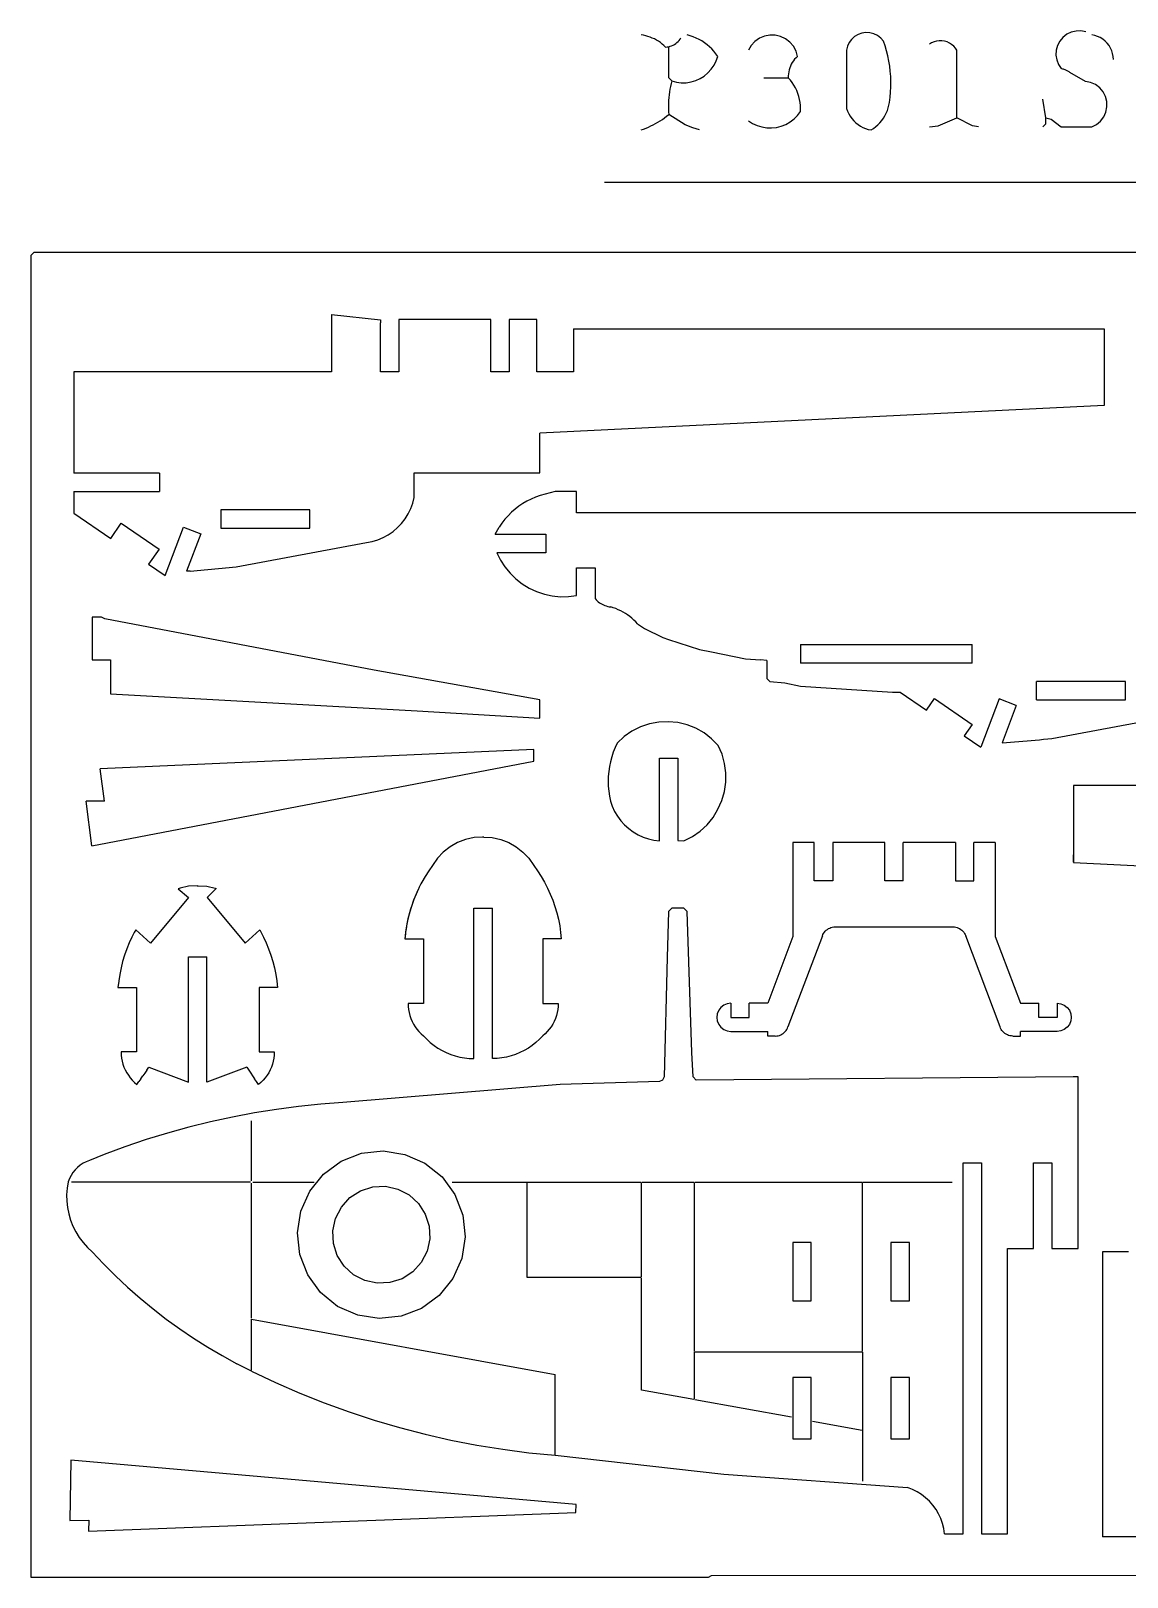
# Model space of a CAD drawing. Extents: x -4158 to 4158, y -5828 to 5828.
# Drawn here: x -4158 to 132, y -224 to 5828 of the extents above; entities that cross this region are included whole.
import ezdxf

# ---------------------------------------------------------------- set-up
doc = ezdxf.new("R2010")
doc.units = 0
doc.header["$MEASUREMENT"] = 0
doc.layers.get('0').update_dxf_attribs({"linetype": 'CONTINUOUS'})

msp = doc.modelspace()

# ---------------------------------------------------------------- linework, layer by layer
for p, q in [((-1761, 5810.7), (-1770, 5812.2)), ((-1752.1, 5808.8), (-1761, 5810.7)), ((-1578, 5808.9), (-1590, 5812.2)), ((-1266.6, 5811.7), (-1287.6, 5807.6)), ((-1245.1, 5811.3), (-1266.6, 5811.7)), ((-1224.2, 5806.4), (-1245.1, 5811.3)), ((-921.1, 5813.5), (-934.6, 5805.4)), ((-906.2, 5818.9), (-921.1, 5813.5)), ((-890.5, 5821.2), (-906.2, 5818.9)), ((-874.7, 5820.4), (-890.5, 5821.2)), ((-859.4, 5816.4), (-874.7, 5820.4)), ((-845.1, 5809.6), (-859.4, 5816.4)), ((-832.5, 5800), (-845.1, 5809.6)), ((-104.1, 5814.5), (-119.2, 5802.6)), ((-86.8, 5822.8), (-104.1, 5814.5)), ((-68.1, 5827.3), (-86.8, 5822.8)), ((-48.9, 5827.8), (-68.1, 5827.3)), ((-30, 5824.2), (-48.9, 5827.8)), ((5.4, 5810), (-6, 5812.2)), ((16.4, 5806.4), (5.4, 5810)), ((-1743.3, 5806.3), (-1752.1, 5808.8)), ((-1734.7, 5803.4), (-1743.3, 5806.3)), ((-1726.3, 5800), (-1734.7, 5803.4)), ((-1718, 5796.2), (-1726.3, 5800)), ((-1710, 5791.9), (-1718, 5796.2)), ((-1702.2, 5787.1), (-1710, 5791.9)), ((-1694.7, 5782), (-1702.2, 5787.1)), ((-1687.5, 5776.4), (-1694.7, 5782)), ((-1680.6, 5770.5), (-1687.5, 5776.4)), ((-1674, 5764.2), (-1680.6, 5770.5)), ((-1674, 5764.2), (-1668, 5764.9)), ((-1668, 5764.9), (-1662.1, 5766)), ((-1662.1, 5766), (-1656.2, 5767.7)), ((-1662, 5644.2), (-1662, 5764.2)), ((-1656.2, 5767.7), (-1650.6, 5769.7)), ((-1650.6, 5769.7), (-1645, 5772.2)), ((-1645, 5772.2), (-1639.8, 5775.1)), ((-1639.8, 5775.1), (-1634.7, 5778.4)), ((-1634.7, 5778.4), (-1629.9, 5782.1)), ((-1629.9, 5782.1), (-1625.4, 5786.2)), ((-1625.4, 5786.2), (-1621.3, 5790.5)), ((-1621.3, 5790.5), (-1617.4, 5795.2)), ((-1617.4, 5795.2), (-1614, 5800.2)), ((-1566.1, 5804.8), (-1578, 5808.9)), ((-1554.6, 5800), (-1566.1, 5804.8)), ((-1543.4, 5794.5), (-1554.6, 5800)), ((-1532.5, 5788.4), (-1543.4, 5794.5)), ((-1522.1, 5781.5), (-1532.5, 5788.4)), ((-1512.1, 5774), (-1522.1, 5781.5)), ((-1502.6, 5765.9), (-1512.1, 5774)), ((-1493.5, 5757.3), (-1502.6, 5765.9)), ((-1485.1, 5748.1), (-1493.5, 5757.3)), ((-1339.2, 5770.7), (-1350, 5752.2)), ((-1324.8, 5786.6), (-1339.2, 5770.7)), ((-1307.3, 5799.1), (-1324.8, 5786.6)), ((-1287.6, 5807.6), (-1307.3, 5799.1)), ((-1204.8, 5797.2), (-1224.2, 5806.4)), ((-1187.8, 5784.1), (-1204.8, 5797.2)), ((-1174, 5767.8), (-1187.8, 5784.1)), ((-1163.9, 5748.8), (-1174, 5767.8)), ((-962.3, 5767.6), (-966, 5752.2)), ((-966, 5752.2), (-966, 5524.2)), ((-955.6, 5781.9), (-962.3, 5767.6)), ((-946.3, 5794.7), (-955.6, 5781.9)), ((-934.6, 5805.4), (-946.3, 5794.7)), ((-822, 5788.2), (-832.5, 5800)), ((-815.4, 5769), (-822, 5788.2)), ((-809.7, 5749.5), (-815.4, 5769)), ((-804.7, 5729.8), (-809.7, 5749.5)), ((-633.1, 5781.4), (-642, 5776.2)), ((-623.5, 5785.3), (-633.1, 5781.4)), ((-613.6, 5787.9), (-623.5, 5785.3)), ((-603.3, 5789.1), (-613.6, 5787.9)), ((-593, 5789), (-603.3, 5789.1)), ((-582.8, 5787.4), (-593, 5789)), ((-573, 5784.5), (-582.8, 5787.4)), ((-563.6, 5780.3), (-573, 5784.5)), ((-554.8, 5774.8), (-563.6, 5780.3)), ((-546.9, 5768.2), (-554.8, 5774.8)), ((-539.9, 5760.7), (-546.9, 5768.2)), ((-534, 5752.2), (-539.9, 5760.7)), ((-534, 5488.2), (-534, 5752.2)), ((-145.5, 5752.3), (-146.6, 5733.1)), ((-140.4, 5770.8), (-145.5, 5752.3)), ((-131.5, 5787.9), (-140.4, 5770.8)), ((-119.2, 5802.6), (-131.5, 5787.9)), ((27, 5801.6), (16.4, 5806.4)), ((36.8, 5795.5), (27, 5801.6)), ((45.9, 5788.3), (36.8, 5795.5)), ((54.1, 5780), (45.9, 5788.3)), ((61.2, 5770.8), (54.1, 5780)), ((67.1, 5760.9), (61.2, 5770.8)), ((71.8, 5750.3), (67.1, 5760.9)), ((75.3, 5739.2), (71.8, 5750.3)), ((-1495.5, 5677.5), (-1484.7, 5693.2)), ((-1477.2, 5738.4), (-1485.1, 5748.1)), ((-1484.7, 5693.2), (-1476.2, 5710.2)), ((-1470, 5728.2), (-1477.2, 5738.4)), ((-1476.2, 5710.2), (-1470, 5728.2)), ((-1185.8, 5690.4), (-1188.7, 5683)), ((-1182.4, 5697.5), (-1185.8, 5690.4)), ((-1178.5, 5704.4), (-1182.4, 5697.5)), ((-1174.1, 5710.9), (-1178.5, 5704.4)), ((-1169.2, 5717.1), (-1174.1, 5710.9)), ((-1163.8, 5722.8), (-1169.2, 5717.1)), ((-1158, 5728.2), (-1163.9, 5748.8)), ((-1158, 5728.2), (-1163.8, 5722.8)), ((-800.6, 5709.9), (-804.7, 5729.8)), ((-797.3, 5689.9), (-800.6, 5709.9)), ((-794.9, 5669.7), (-797.3, 5689.9)), ((-146.6, 5733.1), (-143.5, 5714.1)), ((-143.5, 5714.1), (-136.6, 5696.2)), ((-136.6, 5696.2), (-126, 5680.2)), ((77.3, 5727.8), (75.3, 5739.2)), ((78, 5716.2), (77.3, 5727.8)), ((-1650, 5632.2), (-1662, 5644.2)), ((-1650, 5632.2), (-1652.8, 5621.5)), ((-1650, 5632.2), (-1631.6, 5627.3)), ((-1574.8, 5628), (-1556.5, 5633.3)), ((-1556.5, 5633.3), (-1539.2, 5641.1)), ((-1539.2, 5641.1), (-1523, 5651.2)), ((-1523, 5651.2), (-1508.4, 5663.4)), ((-1508.4, 5663.4), (-1495.5, 5677.5)), ((-1290, 5644.2), (-1194, 5644.2)), ((-1193.7, 5660), (-1194.1, 5652.1)), ((-1194.1, 5652.1), (-1194, 5644.2)), ((-1186.1, 5635.1), (-1194, 5644.2)), ((-1192.6, 5667.8), (-1193.7, 5660)), ((-1190.9, 5675.5), (-1192.6, 5667.8)), ((-1188.7, 5683), (-1190.9, 5675.5)), ((-1178.9, 5625.5), (-1186.1, 5635.1)), ((-793.3, 5649.5), (-794.9, 5669.7)), ((-792.5, 5629.2), (-793.3, 5649.5)), ((-792.6, 5608.9), (-792.5, 5629.2)), ((-123, 5679.5), (-126, 5680.2)), ((-120, 5678.6), (-123, 5679.5)), ((-117, 5677.7), (-120, 5678.6)), ((-114, 5676.7), (-117, 5677.7)), ((-111.1, 5675.6), (-114, 5676.7)), ((-108.2, 5674.4), (-111.1, 5675.6)), ((-105.4, 5673.1), (-108.2, 5674.4)), ((-102.6, 5671.7), (-105.4, 5673.1)), ((-99.8, 5670.3), (-102.6, 5671.7)), ((-97.1, 5668.8), (-99.8, 5670.3)), ((-94.5, 5667.1), (-97.1, 5668.8)), ((-91.8, 5665.4), (-94.5, 5667.1)), ((-31.2, 5629.8), (-91.8, 5665.4)), ((-10.9, 5625.9), (-31.2, 5629.8)), ((-1660.9, 5577.8), (-1662, 5566.7)), ((-1659.4, 5588.8), (-1660.9, 5577.8)), ((-1657.5, 5599.7), (-1659.4, 5588.8)), ((-1655.3, 5610.6), (-1657.5, 5599.7)), ((-1652.8, 5621.5), (-1655.3, 5610.6)), ((-1631.6, 5627.3), (-1612.7, 5624.9)), ((-1612.7, 5624.9), (-1593.7, 5625.2)), ((-1593.7, 5625.2), (-1574.8, 5628)), ((-1172.2, 5615.5), (-1178.9, 5625.5)), ((-1166.3, 5605), (-1172.2, 5615.5)), ((-1161.1, 5594.2), (-1166.3, 5605)), ((-1156.6, 5583.1), (-1161.1, 5594.2)), ((-1152.9, 5571.6), (-1156.6, 5583.1)), ((-1149.9, 5560), (-1152.9, 5571.6)), ((-798, 5548.2), (-795.4, 5568.3)), ((-795.4, 5568.3), (-793.6, 5588.6)), ((-793.6, 5588.6), (-792.6, 5608.9)), ((7.9, 5617.5), (-10.9, 5625.9)), ((24.5, 5605.1), (7.9, 5617.5)), ((37.8, 5589.4), (24.5, 5605.1)), ((47.3, 5571.1), (37.8, 5589.4)), ((52.5, 5551.1), (47.3, 5571.1)), ((-1663.4, 5544.6), (-1663.5, 5533.5)), ((-1663.5, 5533.5), (-1663.4, 5522.4)), ((-1662.9, 5555.7), (-1663.4, 5544.6)), ((-1663.4, 5522.4), (-1662.8, 5511.3)), ((-1662, 5566.7), (-1662.9, 5555.7)), ((-1662.8, 5511.3), (-1662, 5500.2)), ((-1157.7, 5496.8), (-1146, 5512.2)), ((-1147.8, 5548.2), (-1149.9, 5560)), ((-1146.4, 5536.2), (-1147.8, 5548.2)), ((-1145.8, 5524.2), (-1146.4, 5536.2)), ((-1146, 5512.2), (-1145.8, 5524.2)), ((-966, 5524.2), (-962.3, 5513.6)), ((-962.3, 5513.6), (-957.6, 5503.5)), ((-810.9, 5505.6), (-806.5, 5515.9)), ((-806.5, 5515.9), (-802.9, 5526.4)), ((-802.9, 5526.4), (-800.1, 5537.2)), ((-800.1, 5537.2), (-798, 5548.2)), ((-186, 5488.2), (-198, 5560.2)), ((40.6, 5491.4), (49.1, 5510.2)), ((49.1, 5510.2), (53.1, 5530.5)), ((53.1, 5530.5), (52.5, 5551.1)), ((-1760.2, 5443.6), (-1750.6, 5447.3)), ((-1750.6, 5447.3), (-1741, 5451.4)), ((-1741, 5451.4), (-1731.6, 5455.7)), ((-1731.6, 5455.7), (-1722.3, 5460.3)), ((-1722.3, 5460.3), (-1713.2, 5465.2)), ((-1713.2, 5465.2), (-1704.2, 5470.3)), ((-1704.2, 5470.3), (-1695.4, 5475.8)), ((-1695.4, 5475.8), (-1686.8, 5481.5)), ((-1686.8, 5481.5), (-1678.3, 5487.5)), ((-1678.3, 5487.5), (-1670.1, 5493.7)), ((-1670.1, 5493.7), (-1662, 5500.2)), ((-1597.6, 5460), (-1662, 5500.2)), ((-1567.1, 5448), (-1597.6, 5460)), ((-1542, 5440.2), (-1567.1, 5448)), ((-1350, 5476.2), (-1333.8, 5465.7)), ((-1333.8, 5465.7), (-1316.3, 5457.5)), ((-1316.3, 5457.5), (-1297.8, 5451.8)), ((-1297.8, 5451.8), (-1278.7, 5448.6)), ((-1278.7, 5448.6), (-1259.4, 5448)), ((-1259.4, 5448), (-1240.2, 5450.1)), ((-1240.2, 5450.1), (-1221.4, 5454.7)), ((-1221.4, 5454.7), (-1203.5, 5461.8)), ((-1203.5, 5461.8), (-1186.7, 5471.4)), ((-1186.7, 5471.4), (-1171.3, 5483.1)), ((-1171.3, 5483.1), (-1157.7, 5496.8)), ((-957.6, 5503.5), (-951.9, 5493.8)), ((-951.9, 5493.8), (-945.4, 5484.7)), ((-945.4, 5484.7), (-938.1, 5476.2)), ((-938.1, 5476.2), (-930, 5468.4)), ((-930, 5468.4), (-921.3, 5461.5)), ((-921.3, 5461.5), (-911.9, 5455.3)), ((-911.9, 5455.3), (-902, 5450.1)), ((-902, 5450.1), (-891.7, 5445.8)), ((-860.7, 5446.3), (-851.8, 5453.1)), ((-851.8, 5453.1), (-843.4, 5460.5)), ((-843.4, 5460.5), (-835.6, 5468.5)), ((-835.6, 5468.5), (-828.5, 5477.1)), ((-828.5, 5477.1), (-821.9, 5486.1)), ((-821.9, 5486.1), (-816.1, 5495.7)), ((-816.1, 5495.7), (-810.9, 5505.6)), ((-642, 5452.2), (-607.1, 5456.4)), ((-607.1, 5456.4), (-534, 5488.2)), ((-472.8, 5455.8), (-534, 5488.2)), ((-450, 5452.2), (-472.8, 5455.8)), ((-198, 5452.2), (-186, 5464.2)), ((-186, 5464.2), (-186, 5488.2)), ((-186, 5488.2), (-165.2, 5482.9)), ((-165.2, 5482.9), (-126, 5452.2)), ((-126, 5452.2), (-6, 5452.2)), ((-6, 5452.2), (12.4, 5461.6)), ((12.4, 5461.6), (28.2, 5474.9)), ((28.2, 5474.9), (40.6, 5491.4)), ((-1770, 5440.2), (-1760.2, 5443.6)), ((-891.7, 5445.8), (-881, 5442.5)), ((-881, 5442.5), (-870, 5440.2)), ((-870, 5440.2), (-860.7, 5446.3)), ((-1914, 5236.2), (2070, 5236.2)), ((-4146, 4960.2), (-4158, 4948.2)), ((-4158, 4948.2), (-4158, -223.8)), ((4134, 4960.2), (-4146, 4960.2)), ((-2982.3, 4717.5), (-2790.4, 4697.3)), ((-2982.3, 4717.5), (-2982.3, 4493.9)), ((-2790.4, 4697.3), (-2790.3, 4685.7)), ((-2790.3, 4493.7), (-2790.3, 4685.7)), ((-2358.3, 4697.7), (-2718.3, 4697.7)), ((-2718.3, 4697.7), (-2718.3, 4493.7)), ((-2358.3, 4493.7), (-2358.3, 4697.7)), ((-2178.3, 4697.7), (-2286.3, 4697.7)), ((-2286.3, 4697.7), (-2286.3, 4493.7)), ((-2178.3, 4493.7), (-2178.3, 4697.7)), ((-2034.3, 4661.7), (41.8, 4662.2)), ((-2034.3, 4661.7), (-2034.3, 4493.7)), ((41.8, 4662.2), (41.7, 4361.1)), ((-2982.3, 4493.9), (-3990.3, 4493.7)), ((-3990.3, 4493.7), (-3990.3, 4097.4)), ((-2718.3, 4493.7), (-2790.3, 4493.7)), ((-2286.3, 4493.7), (-2358.3, 4493.7)), ((-2034.3, 4493.7), (-2178.3, 4493.7)), ((41.7, 4361.1), (-2166.3, 4253.7)), ((-2166.3, 4097.7), (-2166.3, 4253.7)), ((-3654.2, 4097.4), (-3990.3, 4097.4)), ((-3654.2, 4097.4), (-3654.2, 4025.6)), ((-2658.3, 4002.1), (-2658.3, 4097.7)), ((-2658.3, 4097.7), (-2166.3, 4097.7)), ((-3990.3, 4025.6), (-3654.2, 4025.6)), ((-3990.3, 4025.6), (-3990.3, 3940.5)), ((-2663.8, 3979.9), (-2658.3, 4002.1)), ((-2200.3, 3995.7), (-2217.1, 3987.4)), ((-2183.1, 4002.9), (-2200.3, 3995.7)), ((-2165.4, 4009.1), (-2183.1, 4002.9)), ((-2106.3, 4025.7), (-2165.4, 4009.1)), ((-2022.3, 4025.7), (-2106.3, 4025.7)), ((-2022.3, 3941.7), (-2022.3, 4025.7)), ((-3990.3, 3940.5), (-3844.9, 3841.2)), ((-3414.3, 3953.7), (-3414.3, 3881.7)), ((-3066.3, 3953.7), (-3414.3, 3953.7)), ((-3066.3, 3881.7), (-3066.3, 3953.7)), ((-2693.6, 3918.4), (-2681.6, 3937.9)), ((-2681.6, 3937.9), (-2671.6, 3958.4)), ((-2671.6, 3958.4), (-2663.8, 3979.9)), ((-2277.7, 3943.7), (-2290.9, 3930.4)), ((-2263.6, 3956), (-2277.7, 3943.7)), ((-2248.8, 3967.5), (-2263.6, 3956)), ((-2233.3, 3977.9), (-2248.8, 3967.5)), ((-2217.1, 3987.4), (-2233.3, 3977.9)), ((1157.7, 3941.7), (-2022.3, 3941.7)), ((-3844.9, 3841.2), (-3804.3, 3900.6)), ((-3804.3, 3900.6), (-3656.7, 3799.8)), ((-3632.6, 3696.2), (-3561.1, 3885.4)), ((-3561.1, 3885.4), (-3493.7, 3860)), ((-3414.3, 3881.7), (-3066.3, 3881.7)), ((-2740.7, 3869), (-2723.3, 3883.8)), ((-2723.3, 3883.8), (-2707.5, 3900.4)), ((-2707.5, 3900.4), (-2693.6, 3918.4)), ((-2341.2, 3857.7), (-2325, 3885.9)), ((-2314.6, 3901.5), (-2325, 3885.9)), ((-2303.2, 3916.3), (-2314.6, 3901.5)), ((-2290.9, 3930.4), (-2303.2, 3916.3)), ((-3493.7, 3860), (-3549, 3713.7)), ((-3354.9, 3730.9), (-2844.9, 3825.3)), ((-2844.9, 3825.3), (-2822.5, 3829.6)), ((-2822.5, 3829.6), (-2800.6, 3836.2)), ((-2800.6, 3836.2), (-2779.5, 3845)), ((-2779.5, 3845), (-2759.5, 3856)), ((-2759.5, 3856), (-2740.7, 3869)), ((-2341.2, 3857.7), (-2142.3, 3857.7)), ((-2142.3, 3857.7), (-2142.3, 3785.7)), ((-3656.7, 3799.8), (-3697.3, 3740.4)), ((-2334.3, 3785.7), (-2320.3, 3757)), ((-2142.3, 3785.7), (-2334.3, 3785.7)), ((-2320.3, 3757), (-2303.1, 3730.1)), ((-3697.3, 3740.4), (-3632.6, 3696.2)), ((-3534.3, 3713.7), (-3549, 3713.7)), ((-3534.3, 3713.7), (-3354.9, 3730.9)), ((-2303.1, 3730.1), (-2283, 3705.4)), ((-2283, 3705.4), (-2260.2, 3683)), ((-2022.3, 3617.7), (-2022.3, 3725.7)), ((-2022.3, 3725.7), (-1950.3, 3725.7)), ((-1950.3, 3725.7), (-1950.3, 3605.7)), ((-2260.2, 3683), (-2235.1, 3663.4)), ((-2235.1, 3663.4), (-2207.9, 3646.7)), ((-2207.9, 3646.7), (-2179, 3633.2)), ((-2179, 3633.2), (-2148.8, 3623)), ((-2148.8, 3623), (-2117.6, 3616.3)), ((-2117.6, 3616.3), (-2085.8, 3613.2)), ((-2085.8, 3613.2), (-2053.9, 3613.6)), ((-2053.9, 3613.6), (-2022.3, 3617.7)), ((-1950.3, 3605.7), (-1946.3, 3601.3)), ((-1946.3, 3601.3), (-1942, 3597.3)), ((-1942, 3597.3), (-1937.5, 3593.5)), ((-1937.5, 3593.5), (-1932.8, 3590)), ((-1932.8, 3590), (-1927.8, 3586.7)), ((-1927.8, 3586.7), (-1922.7, 3583.8)), ((-1922.7, 3583.8), (-1917.4, 3581.2)), ((-1917.4, 3581.2), (-1912, 3578.9)), ((-1912, 3578.9), (-1906.4, 3577)), ((-1906.4, 3577), (-1900.7, 3575.4)), ((-1900.7, 3575.4), (-1894.9, 3574.2)), ((-1894.9, 3574.2), (-1889.1, 3573.3)), ((-1879.1, 3570.2), (-1889.1, 3573.3)), ((-3918.3, 3533.7), (-3918.3, 3365.7)), ((-3882.3, 3533.7), (-3918.3, 3533.7)), ((-3869.4, 3526.3), (-3882.3, 3533.7)), ((-2815.4, 3325.4), (-3869.4, 3526.3)), ((-1869.2, 3566.6), (-1879.1, 3570.2)), ((-1859.5, 3562.6), (-1869.2, 3566.6)), ((-1850, 3558.1), (-1859.5, 3562.6)), ((-1840.8, 3553.2), (-1850, 3558.1)), ((-1831.8, 3547.8), (-1840.8, 3553.2)), ((-1823, 3542), (-1831.8, 3547.8)), ((-1814.6, 3535.7), (-1823, 3542)), ((-1806.5, 3529.1), (-1814.6, 3535.7)), ((-1798.7, 3522.1), (-1806.5, 3529.1)), ((-1791.2, 3514.7), (-1798.7, 3522.1)), ((-1784.2, 3506.9), (-1791.2, 3514.7)), ((-1784.2, 3506.9), (-1756.5, 3488.4)), ((-1756.5, 3488.4), (-1685.1, 3453.3)), ((-1685.1, 3453.3), (-1663.5, 3446.1)), ((-1663.5, 3446.1), (-1541.4, 3406.3)), ((-1541.4, 3406.3), (-1495.2, 3397.1)), ((-1495.2, 3397.1), (-1361.5, 3370.5)), ((-1146.3, 3425.7), (-474.3, 3425.7)), ((-1146.3, 3425.7), (-1146.3, 3353.7)), ((-474.3, 3353.7), (-474.3, 3425.7)), ((-3918.3, 3365.7), (-3846.3, 3365.7)), ((-3846.3, 3365.7), (-3846.3, 3233.7)), ((-1361.5, 3370.5), (-1302.3, 3365.7)), ((-1278.3, 3363.8), (-1302.3, 3365.7)), ((-1278.3, 3363.8), (-1278.3, 3293.7)), ((-474.3, 3353.7), (-1146.3, 3353.7)), ((-2166.3, 3209.7), (-2815.4, 3325.4)), ((-1278.3, 3293.7), (-1266.3, 3281.7)), ((-1266.3, 3281.7), (-1207.1, 3276.8)), ((-1207.1, 3276.8), (-1145.9, 3263.2)), ((-222.3, 3209.7), (-222.3, 3281.7)), ((125.7, 3281.7), (-222.3, 3281.7)), ((125.7, 3209.7), (125.7, 3281.7)), ((-3846.3, 3233.7), (-2645.9, 3167.2)), ((-2166.3, 3137.7), (-2166.3, 3209.7)), ((-1145.9, 3263.2), (-786.7, 3240.1)), ((-786.7, 3240.1), (-756.7, 3240.1)), ((-756.7, 3240.1), (-652.9, 3169.2)), ((-652.9, 3169.2), (-621.9, 3214.5)), ((-621.9, 3214.5), (-474.3, 3113.7)), ((-369.1, 3213.4), (-440.6, 3024.2)), ((-301.7, 3188), (-369.1, 3213.4)), ((-222.3, 3209.7), (125.7, 3209.7)), ((-2645.9, 3167.2), (-2166.3, 3137.7)), ((-301.7, 3188), (-357, 3041.7)), ((-162.9, 3058.9), (369.5, 3157.6)), ((-1806, 3086.9), (-1836.6, 3065.7)), ((-1772.8, 3103.7), (-1806, 3086.9)), ((-1737.5, 3115.6), (-1772.8, 3103.7)), ((-1700.9, 3122.4), (-1737.5, 3115.6)), ((-1663.8, 3124.1), (-1700.9, 3122.4)), ((-1626.7, 3120.6), (-1663.8, 3124.1)), ((-1590.5, 3112), (-1626.7, 3120.6)), ((-1555.9, 3098.4), (-1590.5, 3112)), ((-1523.5, 3080.1), (-1555.9, 3098.4)), ((-474.3, 3113.7), (-505.3, 3068.4)), ((-1863.9, 3040.5), (-1872.1, 3022.9)), ((-1836.6, 3065.7), (-1863.9, 3040.5)), ((-1494, 3057.4), (-1523.5, 3080.1)), ((-1467.9, 3030.9), (-1494, 3057.4)), ((-1453.4, 2996.8), (-1467.9, 3030.9)), ((-505.3, 3068.4), (-440.6, 3024.2)), ((-357, 3041.7), (-340.8, 3042.8)), ((-340.8, 3042.8), (-324.6, 3043.9)), ((-324.6, 3043.9), (-308.4, 3045.1)), ((-308.4, 3045.1), (-292.2, 3046.4)), ((-292.2, 3046.4), (-276, 3047.7)), ((-276, 3047.7), (-259.8, 3049.1)), ((-259.8, 3049.1), (-243.7, 3050.6)), ((-243.7, 3050.6), (-227.5, 3052.1)), ((-227.5, 3052.1), (-211.3, 3053.7)), ((-211.3, 3053.7), (-195.2, 3055.4)), ((-195.2, 3055.4), (-179, 3057.1)), ((-179, 3057.1), (-162.9, 3058.9)), ((-3919.1, 2638.2), (-2190.3, 2969.7)), ((-2190.3, 3015.8), (-3887.6, 2939.3)), ((-2190.3, 2969.7), (-2190.3, 3015.8)), ((-1890.2, 2967.6), (-1894.1, 2948.6)), ((-1885.2, 2986.4), (-1890.2, 2967.6)), ((-1879.2, 3004.8), (-1885.2, 2986.4)), ((-1872.1, 3022.9), (-1879.2, 3004.8)), ((-1698.3, 2657.7), (-1698.3, 2981.7)), ((-1698.3, 2981.7), (-1626.3, 2981.7)), ((-1626.3, 2981.7), (-1626.3, 2659.6)), ((-1443.6, 2961.1), (-1453.4, 2996.8)), ((-3870.3, 2813.7), (-3887.6, 2939.3)), ((-1898.6, 2910), (-1899.2, 2890.6)), ((-1896.9, 2929.4), (-1898.6, 2910)), ((-1894.1, 2948.6), (-1896.9, 2929.4)), ((-1438.8, 2924.4), (-1443.6, 2961.1)), ((-1439, 2887.4), (-1438.8, 2924.4)), ((-1899.2, 2890.6), (-1898.6, 2871.2)), ((-1898.6, 2871.2), (-1897, 2851.9)), ((-1897, 2851.9), (-1894.2, 2832.7)), ((-1454.4, 2815.2), (-1444.2, 2850.8)), ((-1444.2, 2850.8), (-1439, 2887.4)), ((1997.7, 2873.7), (-78.5, 2874.2)), ((-78.5, 2874.2), (-78.3, 2573.1)), ((-3870.3, 2813.7), (-3942.3, 2813.7)), ((-3919.1, 2638.2), (-3942.3, 2813.7)), ((-1894.2, 2832.7), (-1890.3, 2813.7)), ((-1890.3, 2813.7), (-1883.2, 2792.9)), ((-1883.2, 2792.9), (-1874, 2773)), ((-1469.2, 2781.3), (-1454.4, 2815.2)), ((-1874, 2773), (-1862.8, 2754.2)), ((-1862.8, 2754.2), (-1849.8, 2736.5)), ((-1849.8, 2736.5), (-1835, 2720.3)), ((-1512, 2721.1), (-1488.6, 2749.8)), ((-1488.6, 2749.8), (-1469.2, 2781.3)), ((-2456.9, 2663.2), (-2488.4, 2651.3)), ((-2424, 2670.3), (-2456.9, 2663.2)), ((-2390.4, 2672.4), (-2424, 2670.3)), ((-2386.2, 2672.4), (-2390.4, 2672.4)), ((-2388.3, 2672.2), (-2388.3, 2672.4)), ((-2386.2, 2672.4), (-2352.6, 2670.3)), ((-2352.6, 2670.3), (-2319.7, 2663.2)), ((-2319.7, 2663.2), (-2288.3, 2651.3)), ((-1835, 2720.3), (-1818.7, 2705.6)), ((-1818.7, 2705.6), (-1801, 2692.7)), ((-1801, 2692.7), (-1782.1, 2681.6)), ((-1782.1, 2681.6), (-1762.2, 2672.4)), ((-1762.2, 2672.4), (-1741.4, 2665.4)), ((-1741.4, 2665.4), (-1720.1, 2660.4)), ((-1602.3, 2657.7), (-1569.4, 2674.6)), ((-1569.4, 2674.6), (-1539.1, 2695.9)), ((-1539.1, 2695.9), (-1512, 2721.1)), ((-2544.1, 2613.9), (-2567.2, 2589.4)), ((-2517.7, 2634.7), (-2544.1, 2613.9)), ((-2488.4, 2651.3), (-2517.7, 2634.7)), ((-2288.3, 2651.3), (-2259, 2634.7)), ((-2259, 2634.7), (-2232.5, 2613.9)), ((-2232.5, 2613.9), (-2209.4, 2589.4)), ((-1720.1, 2660.4), (-1698.3, 2657.7)), ((-1626.3, 2659.6), (-1602.3, 2657.7)), ((-1176.1, 2651.6), (-1176.1, 2282.8)), ((-1092.3, 2651.6), (-1176.1, 2651.6)), ((-1092.3, 2501.7), (-1092.3, 2651.6)), ((-1020.3, 2651.6), (-1020.3, 2501.7)), ((-816.3, 2651.6), (-1020.3, 2651.6)), ((-816.3, 2501.7), (-816.3, 2651.6)), ((-540.3, 2651.6), (-744.3, 2651.6)), ((-744.3, 2501.7), (-744.3, 2651.6)), ((-540.3, 2651.6), (-540.3, 2501.7)), ((-384.5, 2651.6), (-468.3, 2651.6)), ((-468.3, 2501.7), (-468.3, 2651.6)), ((-384.5, 2651.6), (-384.5, 2282.8)), ((-78.3, 2573.7), (-78.3, 2602.6)), ((-2586.3, 2561.7), (-2601.3, 2540.5)), ((-2567.2, 2589.4), (-2586.3, 2561.7)), ((-2209.4, 2589.4), (-2190.3, 2561.7)), ((-2190.3, 2561.7), (-2175.3, 2540.5)), ((-78.3, 2573.7), (-78.3, 2573.7)), ((-78.3, 2573.1), (2129.7, 2465.7)), ((-3507.3, 2482.1), (-3540.9, 2480.1)), ((-3507.3, 2482.1), (-3503.2, 2482.1)), ((-3503.2, 2482.1), (-3469.6, 2480.1)), ((-2631.7, 2489.2), (-2638.4, 2476.2)), ((-2635.5, 2482.1), (-2638.4, 2476.2)), ((-2631.7, 2489.2), (-2635.5, 2482.1)), ((-2628.2, 2496.1), (-2631.7, 2489.2)), ((-2615.2, 2518.6), (-2628.2, 2496.1)), ((-2601.3, 2540.5), (-2615.2, 2518.6)), ((-2175.3, 2540.5), (-2161.4, 2518.6)), ((-2161.4, 2518.6), (-2148.4, 2496.1)), ((-2148.4, 2496.1), (-2136.6, 2473)), ((-1020.3, 2501.7), (-1092.3, 2501.7)), ((-744.3, 2501.7), (-816.3, 2501.7)), ((-540.3, 2501.7), (-468.3, 2501.7)), ((-3541.8, 2435.5), (-3690.7, 2256.9)), ((-3573.8, 2473), (-3582.4, 2469.7)), ((-3582.4, 2469.7), (-3541.8, 2435.5)), ((-3540.9, 2480.1), (-3573.8, 2473)), ((-3469.6, 2480.1), (-3436.7, 2473)), ((-3468.7, 2435.6), (-3432.8, 2471.5)), ((-3468.7, 2435.6), (-3319.8, 2256.9)), ((-3436.7, 2473), (-3432.8, 2471.5)), ((-2660.5, 2425.3), (-2669.1, 2400.7)), ((-2659.7, 2427.8), (-2666.4, 2409.2)), ((-2650.8, 2449.3), (-2660.5, 2425.3)), ((-2652.3, 2446.2), (-2659.7, 2427.8)), ((-2644.2, 2464.3), (-2652.3, 2446.2)), ((-2641.2, 2470.4), (-2650.8, 2449.3)), ((-2641.2, 2470.4), (-2644.2, 2464.3)), ((-2640.1, 2473), (-2641.2, 2470.4)), ((-2638.4, 2476.2), (-2640.1, 2473)), ((-2136.6, 2473), (-2125.8, 2449.3)), ((-2125.8, 2449.3), (-2116.1, 2425.3)), ((-2116.1, 2425.3), (-2107.5, 2400.7)), ((-2676.5, 2375.8), (-2682.7, 2350.6)), ((-2677.9, 2371.2), (-2682.6, 2352)), ((-2672.5, 2390.3), (-2677.9, 2371.2)), ((-2669.1, 2400.7), (-2676.5, 2375.8)), ((-2666.4, 2409.2), (-2672.5, 2390.3)), ((-2424.3, 2393.7), (-2352.3, 2393.7)), ((-2424.3, 1805.7), (-2424.3, 2393.7)), ((-2352.3, 1805.7), (-2352.3, 2393.7)), ((-2107.5, 2400.7), (-2100.1, 2375.8)), ((-2100.1, 2375.8), (-2093.9, 2350.6)), ((-1662.3, 2381.7), (-1668.5, 2201.5)), ((-1650.3, 2393.7), (-1662.3, 2381.7)), ((-1602.3, 2393.7), (-1650.3, 2393.7)), ((-1590.3, 2381.7), (-1602.3, 2393.7)), ((-1571.6, 1829.1), (-1590.3, 2381.7)), ((-3747.8, 2309.3), (-3753.4, 2299)), ((-3690.7, 2256.9), (-3747.8, 2309.3)), ((-3319.8, 2256.9), (-3262.7, 2309.3)), ((-3262.7, 2309.3), (-3257.1, 2299)), ((-2687.8, 2325.2), (-2691.6, 2300)), ((-2689.8, 2313), (-2691.6, 2300)), ((-2691.6, 2300), (-2691.6, 2299.5)), ((-2686.5, 2332.6), (-2689.8, 2313)), ((-2682.7, 2350.6), (-2687.8, 2325.2)), ((-2682.6, 2352), (-2686.5, 2332.6)), ((-2093.9, 2350.6), (-2088.8, 2325.2)), ((-2088.8, 2325.2), (-2085, 2299.5)), ((-1056, 2295.4), (-1052.9, 2299.8)), ((-1052.9, 2299.8), (-1049.4, 2303.9)), ((-1049.4, 2303.9), (-1045.5, 2307.7)), ((-1045.5, 2307.7), (-1041.3, 2311.1)), ((-1041.3, 2311.1), (-1036.8, 2314.1)), ((-1036.8, 2314.1), (-1032, 2316.6)), ((-1032, 2316.6), (-1027, 2318.6)), ((-1027, 2318.6), (-1021.8, 2320.1)), ((-1021.8, 2320.1), (-1016.5, 2321.2)), ((-1016.5, 2321.2), (-1011.1, 2321.7)), ((-1011.1, 2321.7), (-549.5, 2321.7)), ((-549.5, 2321.7), (-544.1, 2321.2)), ((-544.1, 2321.2), (-538.8, 2320.1)), ((-538.8, 2320.1), (-533.6, 2318.6)), ((-533.6, 2318.6), (-528.6, 2316.6)), ((-528.6, 2316.6), (-523.8, 2314.1)), ((-523.8, 2314.1), (-519.3, 2311.1)), ((-519.3, 2311.1), (-515.1, 2307.7)), ((-515.1, 2307.7), (-511.2, 2303.9)), ((-511.2, 2303.9), (-507.7, 2299.8)), ((-507.7, 2299.8), (-504.7, 2295.4)), ((-3773, 2259.1), (-3782.8, 2235)), ((-3763.1, 2280.2), (-3773, 2259.1)), ((-3760.2, 2286), (-3763.1, 2280.2)), ((-3753.4, 2299), (-3760.2, 2286)), ((-3257.1, 2299), (-3250.3, 2286)), ((-3250.3, 2286), (-3247.4, 2280.2)), ((-3247.4, 2280.2), (-3237.5, 2259.1)), ((-3237.5, 2259.1), (-3227.7, 2235)), ((-2691.7, 2299.1), (-2694.3, 2273.7)), ((-2692.4, 2293.4), (-2694.3, 2273.7)), ((-2694.3, 2273.7), (-2622.3, 2273.7)), ((-2691.7, 2299.1), (-2692.4, 2293.4)), ((-2691.6, 2299.5), (-2691.7, 2299.1)), ((-2622.3, 2273.7), (-2622.3, 2021.7)), ((-2082.3, 2273.7), (-2154.3, 2273.7)), ((-2154.3, 2273.7), (-2154.3, 2021.7)), ((-2085, 2299.5), (-2082.3, 2273.7)), ((-1176.1, 2282.8), (-1274.7, 2022.2)), ((-1060.7, 2285.7), (-1195.4, 1929.9)), ((-1060.7, 2285.7), (-1058.6, 2290.6)), ((-1058.6, 2290.6), (-1056, 2295.4)), ((-504.7, 2295.4), (-502, 2290.6)), ((-502, 2290.6), (-499.9, 2285.7)), ((-365.2, 1929.9), (-499.9, 2285.7)), ((-384.5, 2282.8), (-285.9, 2022.2)), ((-3799.1, 2185.6), (-3805.4, 2160.4)), ((-3791.5, 2210.5), (-3799.1, 2185.6)), ((-3782.8, 2235), (-3791.5, 2210.5)), ((-3541.2, 1713.4), (-3541.2, 2203.4)), ((-3541.2, 2203.4), (-3469.2, 2203.4)), ((-3469.2, 1713.4), (-3469.2, 2203.4)), ((-3227.7, 2235), (-3218.9, 2210.5)), ((-3218.9, 2210.5), (-3211.4, 2185.6)), ((-3211.4, 2185.6), (-3205, 2160.4)), ((-1668.5, 2201.5), (-1680.2, 1733.8)), ((-3810.6, 2134.9), (-3814.5, 2109.8)), ((-3805.4, 2160.4), (-3810.6, 2134.9)), ((-3205, 2160.4), (-3199.9, 2134.9)), ((-3199.9, 2134.9), (-3196, 2109.8)), ((-3814.6, 2108.9), (-3817.3, 2083.4)), ((-3817.3, 2083.4), (-3745.2, 2083.4)), ((-3814.5, 2109.8), (-3814.6, 2108.9)), ((-3745.2, 2083.4), (-3745.2, 1831.4)), ((-3265.2, 2083.4), (-3265.2, 1831.4)), ((-3193.2, 2083.4), (-3265.2, 2083.4)), ((-3196, 2109.8), (-3195.9, 2108.9)), ((-3195.9, 2108.9), (-3193.2, 2083.4)), ((-2622.3, 2021.7), (-2682.3, 2021.7)), ((-2682.3, 2021.7), (-2681.9, 2009.6)), ((-2681.9, 2009.6), (-2680.6, 1997.5)), ((-2680.6, 1997.5), (-2678.4, 1985.6)), ((-2154.3, 2021.7), (-2094.3, 2021.7)), ((-2096, 1997.5), (-2098.2, 1985.6)), ((-2094.7, 2009.6), (-2096, 1997.5)), ((-2094.3, 2021.7), (-2094.7, 2009.6)), ((-1457.7, 2006), (-1466.5, 1994.6)), ((-1446.3, 2014.8), (-1457.7, 2006)), ((-1433, 2020.3), (-1446.3, 2014.8)), ((-1418.7, 2022.2), (-1433, 2020.3)), ((-1418.7, 2022.2), (-1418.7, 1967)), ((-1274.7, 2022.2), (-1346.7, 2022.2)), ((-1346.7, 1967), (-1346.7, 2022.2)), ((-285.9, 2022.2), (-213.9, 2022.2)), ((-213.9, 1967), (-213.9, 2022.2)), ((-141.9, 2022.2), (-127.6, 2020.3)), ((-141.9, 2022.2), (-141.9, 1967)), ((-127.6, 2020.3), (-114.3, 2014.8)), ((-114.3, 2014.8), (-102.9, 2006)), ((-102.9, 2006), (-94.1, 1994.6)), ((-2678.4, 1985.6), (-2675.3, 1973.9)), ((-2675.3, 1973.9), (-2671.3, 1962.5)), ((-2671.3, 1962.5), (-2666.5, 1951.3)), ((-2666.5, 1951.3), (-2660.9, 1940.6)), ((-2660.9, 1940.6), (-2654.4, 1930.3)), ((-2115.8, 1940.6), (-2122.2, 1930.3)), ((-2110.1, 1951.3), (-2115.8, 1940.6)), ((-2105.3, 1962.5), (-2110.1, 1951.3)), ((-2101.3, 1973.9), (-2105.3, 1962.5)), ((-2098.2, 1985.6), (-2101.3, 1973.9)), ((-1472, 1981.3), (-1473.9, 1967)), ((-1473.9, 1967), (-1472, 1952.7)), ((-1466.5, 1994.6), (-1472, 1981.3)), ((-1472, 1952.7), (-1466.5, 1939.4)), ((-1466.5, 1939.4), (-1457.7, 1928)), ((-1418.7, 1967), (-1346.7, 1967)), ((-141.9, 1967), (-213.9, 1967)), ((-94.1, 1939.4), (-102.9, 1928)), ((-94.1, 1994.6), (-88.6, 1981.3)), ((-88.6, 1952.7), (-94.1, 1939.4)), ((-88.6, 1981.3), (-86.7, 1967)), ((-86.7, 1967), (-88.6, 1952.7)), ((-2654.4, 1930.3), (-2647.3, 1920.6)), ((-2647.3, 1920.6), (-2639.4, 1911.4)), ((-2639.4, 1911.4), (-2630.8, 1902.8)), ((-2630.8, 1902.8), (-2621.7, 1894.9)), ((-2621.7, 1894.9), (-2608.8, 1881.4)), ((-2608.8, 1881.4), (-2595.1, 1868.9)), ((-2167.8, 1881.4), (-2181.5, 1868.9)), ((-2154.9, 1894.9), (-2167.8, 1881.4)), ((-2145.8, 1902.8), (-2154.9, 1894.9)), ((-2137.2, 1911.4), (-2145.8, 1902.8)), ((-2129.4, 1920.6), (-2137.2, 1911.4)), ((-2122.2, 1930.3), (-2129.4, 1920.6)), ((-1457.7, 1928), (-1446.3, 1919.2)), ((-1446.3, 1919.2), (-1433, 1913.7)), ((-1433, 1913.7), (-1418.7, 1911.8)), ((-1418.7, 1911.8), (-1274.7, 1911.8)), ((-1274.7, 1893.9), (-1274.7, 1911.8)), ((-1245, 1893.9), (-1274.7, 1893.9)), ((-1245, 1893.9), (-1239.5, 1894.2)), ((-1239.5, 1894.2), (-1234.1, 1895)), ((-1234.1, 1895), (-1228.9, 1896.4)), ((-1228.9, 1896.4), (-1223.8, 1898.4)), ((-1223.8, 1898.4), (-1218.9, 1900.8)), ((-1218.9, 1900.8), (-1214.3, 1903.8)), ((-1214.3, 1903.8), (-1210.1, 1907.3)), ((-1210.1, 1907.3), (-1206.2, 1911.1)), ((-1206.2, 1911.1), (-1202.8, 1915.3)), ((-1202.8, 1915.3), (-1199.8, 1919.9)), ((-1199.8, 1919.9), (-1197.3, 1924.8)), ((-1197.3, 1924.8), (-1195.4, 1929.9)), ((-363.3, 1924.8), (-365.2, 1929.9)), ((-360.8, 1919.9), (-363.3, 1924.8)), ((-357.8, 1915.3), (-360.8, 1919.9)), ((-354.4, 1911.1), (-357.8, 1915.3)), ((-350.5, 1907.3), (-354.4, 1911.1)), ((-346.3, 1903.8), (-350.5, 1907.3)), ((-341.7, 1900.8), (-346.3, 1903.8)), ((-336.8, 1898.4), (-341.7, 1900.8)), ((-331.7, 1896.4), (-336.8, 1898.4)), ((-326.5, 1895), (-331.7, 1896.4)), ((-321.1, 1894.2), (-326.5, 1895)), ((-315.6, 1893.9), (-321.1, 1894.2)), ((-315.6, 1893.9), (-285.9, 1893.9)), ((-285.9, 1893.9), (-285.9, 1911.8)), ((-141.9, 1911.8), (-285.9, 1911.8)), ((-127.6, 1913.7), (-141.9, 1911.8)), ((-114.3, 1919.2), (-127.6, 1913.7)), ((-102.9, 1928), (-114.3, 1919.2)), ((-3745.2, 1831.4), (-3805, 1831.4)), ((-3805, 1831.4), (-3804.6, 1819.3)), ((-3804.6, 1819.3), (-3803.3, 1807.3)), ((-3265.2, 1831.4), (-3205.5, 1831.4)), ((-3205.9, 1819.3), (-3207.2, 1807.3)), ((-3205.5, 1831.4), (-3205.9, 1819.3)), ((-2595.1, 1868.9), (-2580.5, 1857.4)), ((-2580.5, 1857.4), (-2565.2, 1846.9)), ((-2565.2, 1846.9), (-2549.2, 1837.5)), ((-2549.2, 1837.5), (-2532.5, 1829.2)), ((-2532.5, 1829.2), (-2515.3, 1822.2)), ((-2515.3, 1822.2), (-2497.7, 1816.3)), ((-2497.7, 1816.3), (-2479.6, 1811.7)), ((-2279, 1816.3), (-2297, 1811.7)), ((-2261.3, 1822.2), (-2279, 1816.3)), ((-2244.1, 1829.2), (-2261.3, 1822.2)), ((-2227.5, 1837.5), (-2244.1, 1829.2)), ((-2211.4, 1846.9), (-2227.5, 1837.5)), ((-2196.1, 1857.4), (-2211.4, 1846.9)), ((-2181.5, 1868.9), (-2196.1, 1857.4)), ((-1566.3, 1733.7), (-1571.6, 1829.1)), ((-3803.3, 1807.3), (-3801, 1795.4)), ((-3801, 1795.4), (-3797.9, 1783.7)), ((-3797.9, 1783.7), (-3793.8, 1772.2)), ((-3793.8, 1772.2), (-3788.9, 1761.1)), ((-3788.9, 1761.1), (-3783.2, 1750.4)), ((-3704.8, 1760.2), (-3712.5, 1749.1)), ((-3704.8, 1760.2), (-3697.2, 1771.4)), ((-3697.2, 1771.4), (-3541.2, 1713.4)), ((-3313.2, 1771.4), (-3469.2, 1713.4)), ((-3313.2, 1771.4), (-3305.6, 1760.2)), ((-3305.6, 1760.2), (-3298, 1749.1)), ((-3221.6, 1761.1), (-3227.3, 1750.4)), ((-3216.7, 1772.2), (-3221.6, 1761.1)), ((-3212.6, 1783.7), (-3216.7, 1772.2)), ((-3209.5, 1795.4), (-3212.6, 1783.7)), ((-3207.2, 1807.3), (-3209.5, 1795.4)), ((-2479.6, 1811.7), (-2461.4, 1808.4)), ((-2461.4, 1808.4), (-2442.9, 1806.4)), ((-2442.9, 1806.4), (-2424.3, 1805.7)), ((-2333.7, 1806.4), (-2352.3, 1805.7)), ((-2315.3, 1808.4), (-2333.7, 1806.4)), ((-2297, 1811.7), (-2315.3, 1808.4)), ((-3783.2, 1750.4), (-3776.6, 1740.1)), ((-3776.6, 1740.1), (-3769.3, 1730.3)), ((-3769.3, 1730.3), (-3761.3, 1721.1)), ((-3761.3, 1721.1), (-3752.5, 1712.5)), ((-3752.5, 1712.5), (-3743.2, 1704.6)), ((-3743.2, 1704.6), (-3735.5, 1715.7)), ((-3727.8, 1726.8), (-3735.5, 1715.7)), ((-3727.8, 1726.8), (-3720.1, 1737.9)), ((-3712.5, 1749.1), (-3720.1, 1737.9)), ((-3298, 1749.1), (-3290.4, 1737.9)), ((-3290.4, 1737.9), (-3282.7, 1726.8)), ((-3275, 1715.7), (-3282.7, 1726.8)), ((-3267.3, 1704.6), (-3275, 1715.7)), ((-3257.9, 1712.5), (-3267.3, 1704.6)), ((-3249.2, 1721.1), (-3257.9, 1712.5)), ((-3241.2, 1730.3), (-3249.2, 1721.1)), ((-3233.9, 1740.1), (-3241.2, 1730.3)), ((-3227.3, 1750.4), (-3233.9, 1740.1)), ((-2086.6, 1703.8), (-2936.8, 1633.6)), ((-1698.5, 1715.5), (-2086.6, 1703.8)), ((-1686.3, 1721.7), (-1698.5, 1715.5)), ((-1680.2, 1733.8), (-1686.3, 1721.7)), ((-1554.3, 1721.7), (-1566.3, 1733.7)), ((-78.7, 1733.7), (-1554.3, 1721.7)), ((-60.3, 1733.7), (-78.7, 1733.7)), ((-60.3, 1061.7), (-60.3, 1733.7)), ((-3369.5, 1576.9), (-3454.8, 1558.3)), ((-3283.6, 1593.1), (-3369.5, 1576.9)), ((-3197.4, 1606.8), (-3283.6, 1593.1)), ((-3110.8, 1618.2), (-3197.4, 1606.8)), ((-3023.9, 1627.1), (-3110.8, 1618.2)), ((-2936.8, 1633.6), (-3023.9, 1627.1)), ((-3623.8, 1514.1), (-3707.3, 1488.4)), ((-3539.6, 1537.4), (-3623.8, 1514.1)), ((-3454.8, 1558.3), (-3539.6, 1537.4)), ((-3294.3, 1326.7), (-3294.3, 1562.5)), ((-3790.1, 1460.4), (-3872, 1430.1)), ((-3707.3, 1488.4), (-3790.1, 1460.4)), ((-3953.5, 1395.7), (-3964.8, 1388.1)), ((-3941.5, 1402.1), (-3953.5, 1395.7)), ((-3928.9, 1407.3), (-3941.5, 1402.1)), ((-3872, 1430.1), (-3928.9, 1407.3)), ((-3013.1, 1353.4), (-2943.9, 1403.9)), ((-2943.9, 1403.9), (-2864, 1434.8)), ((-2864, 1434.8), (-2778.9, 1443.9)), ((-2778.9, 1443.9), (-2694.2, 1430.7)), ((-2694.2, 1430.7), (-2615.9, 1396)), ((-2615.9, 1396), (-2549.2, 1342.3)), ((-510.3, -54.3), (-510.3, 1397.7)), ((-510.3, 1397.7), (-438.3, 1397.7)), ((-438.3, 1397.7), (-438.3, -54.3)), ((-234.3, 1061.7), (-234.3, 1397.7)), ((-234.3, 1397.7), (-162.3, 1397.7)), ((-162.3, 1397.7), (-162.3, 1061.7)), ((-4007.3, 1335.7), (-4012.4, 1323)), ((-4001, 1347.8), (-4007.3, 1335.7)), ((-3993.5, 1359.2), (-4001, 1347.8)), ((-3985, 1369.8), (-3993.5, 1359.2)), ((-3975.4, 1379.4), (-3985, 1369.8)), ((-3964.8, 1388.1), (-3975.4, 1379.4)), ((-3066.9, 1286.8), (-3013.1, 1353.4)), ((-2549.2, 1342.3), (-2498.7, 1273.1)), ((-4016.5, 1298.1), (-4018.4, 1272.9)), ((-4018.4, 1272.9), (-4018, 1247.6)), ((-4012.4, 1323), (-4016.5, 1298.1)), ((-3298.3, 1321.8), (-3999.8, 1321.8)), ((-3294.3, 789.9), (-3294.3, 1317.7)), ((-3289.3, 1321.8), (-3049.7, 1321.8)), ((-3101.6, 1208.4), (-3066.9, 1286.8)), ((-2909.7, 1261.2), (-2867.9, 1288.1)), ((-2867.9, 1288.1), (-2820.6, 1303.2)), ((-2820.6, 1303.2), (-2771, 1305.6)), ((-2771, 1305.6), (-2722.4, 1295.1)), ((-2722.4, 1295.1), (-2678.2, 1272.3)), ((-2678.2, 1272.3), (-2641.4, 1238.9)), ((-2510.1, 1321.8), (-2218.4, 1321.8)), ((-2498.7, 1273.1), (-2467.9, 1193.2)), ((-2217.7, 1321.1), (-2217.7, 949.6)), ((-2217, 1321.8), (-1769.6, 1321.8)), ((-1768.1, 951.1), (-1768.1, 1320.2)), ((-1766.5, 1321.8), (-1563.4, 1321.8)), ((-1561.9, 1320.2), (-1561.9, 659.7)), ((-1560.4, 1321.8), (-904.9, 1321.8)), ((-903.3, 659.7), (-903.3, 1320.2)), ((-901.8, 1321.8), (-553.4, 1321.8)), ((-4018, 1247.6), (-4015.3, 1222.4)), ((-4015.3, 1222.4), (-4010.3, 1197.6)), ((-2965.9, 1180.3), (-2943.2, 1224.5)), ((-2943.2, 1224.5), (-2909.7, 1261.2)), ((-2641.4, 1238.9), (-2614.6, 1197.1)), ((-4010.3, 1197.6), (-4003.2, 1173.3)), ((-4003.2, 1173.3), (-3993.9, 1149.8)), ((-3993.9, 1149.8), (-3982.5, 1127.2)), ((-3114.8, 1123.8), (-3101.6, 1208.4)), ((-2976.5, 1131.7), (-2965.9, 1180.3)), ((-2614.6, 1197.1), (-2599.4, 1149.7)), ((-2467.9, 1193.2), (-2458.7, 1108)), ((-3982.5, 1127.2), (-3969.1, 1105.7)), ((-3969.1, 1105.7), (-3953.9, 1085.6)), ((-3105.7, 1038.6), (-3114.8, 1123.8)), ((-2974.1, 1082.1), (-2976.5, 1131.7)), ((-2597, 1100.1), (-2607.6, 1051.5)), ((-2599.4, 1149.7), (-2597, 1100.1)), ((-2458.7, 1108), (-2472, 1023.4)), ((-3953.9, 1085.6), (-3936.9, 1066.8)), ((-3936.9, 1066.8), (-3918.3, 1049.7)), ((-3918.3, 1049.7), (-3873.5, 1002.1)), ((-3074.8, 958.7), (-3105.7, 1038.6)), ((-2959, 1034.7), (-2974.1, 1082.1)), ((-2932.1, 992.9), (-2959, 1034.7)), ((-2607.6, 1051.5), (-2630.4, 1007.4)), ((-1176.3, 1085.7), (-1176.3, 857.7)), ((-1104.3, 1085.7), (-1176.3, 1085.7)), ((-1104.3, 857.7), (-1104.3, 1085.7)), ((-792.3, 1085.7), (-792.3, 857.7)), ((-720.3, 1085.7), (-792.3, 1085.7)), ((-720.3, 857.7), (-720.3, 1085.7)), ((-336.3, -54.3), (-336.3, 1061.7)), ((-336.3, 1061.7), (-234.3, 1061.7)), ((-162.3, 1061.7), (-60.3, 1061.7)), ((137.7, 1049.7), (35.7, 1049.7)), ((35.7, 1049.7), (35.7, -66.3)), ((-3873.5, 1002.1), (-3827.2, 955.9)), ((-2895.3, 959.5), (-2932.1, 992.9)), ((-2663.8, 970.6), (-2705.6, 943.7)), ((-2630.4, 1007.4), (-2663.8, 970.6)), ((-2472, 1023.4), (-2506.6, 945)), ((-3827.2, 955.9), (-3779.5, 911.2)), ((-3779.5, 911.2), (-3730.4, 868)), ((-3024.3, 889.5), (-3074.8, 958.7)), ((-2851.1, 936.7), (-2895.3, 959.5)), ((-2802.6, 926.2), (-2851.1, 936.7)), ((-2752.9, 928.6), (-2802.6, 926.2)), ((-2705.6, 943.7), (-2752.9, 928.6)), ((-2506.6, 945), (-2560.4, 878.4)), ((-2217.7, 949.6), (-1769.6, 949.6)), ((-1768.1, 508.2), (-1768.1, 948)), ((-3730.4, 868), (-3680, 826.3)), ((-2957.6, 835.8), (-3024.3, 889.5)), ((-2560.4, 878.4), (-2629.6, 827.9)), ((-1176.3, 857.7), (-1104.3, 857.7)), ((-792.3, 857.7), (-720.3, 857.7)), ((-3680, 826.3), (-3628.4, 786.3)), ((-2879.3, 801.1), (-2957.6, 835.8)), ((-2794.7, 787.9), (-2879.3, 801.1)), ((-2709.5, 797), (-2794.7, 787.9)), ((-2629.6, 827.9), (-2709.5, 797)), ((-3628.4, 786.3), (-3575.4, 747.9)), ((-3575.4, 747.9), (-3521.3, 711.1)), ((-3294.3, 785.7), (-2106.3, 569.7)), ((-3294.3, 585.7), (-3294.3, 785.7)), ((-3521.3, 711.1), (-3466.1, 676.1)), ((-3466.1, 676.1), (-3409.9, 642.9)), ((-3409.9, 642.9), (-3352.6, 611.4)), ((-3294.3, 581.7), (-3352.6, 611.4)), ((-1561.9, 656.7), (-1561.9, 472.6)), ((-1560.4, 658.2), (-904.9, 658.2)), ((-903.3, 656.7), (-903.3, 370.3)), ((-3294.3, 581.7), (-3200.9, 537.5)), ((-2106.3, 253.7), (-2106.3, 569.7)), ((-1104.3, 557.7), (-1176.3, 557.7)), ((-1176.3, 557.7), (-1176.3, 317.7)), ((-1104.3, 317.7), (-1104.3, 557.7)), ((-720.3, 557.7), (-792.3, 557.7)), ((-792.3, 557.7), (-792.3, 317.7)), ((-720.3, 317.7), (-720.3, 557.7)), ((-3200.9, 537.5), (-3106.2, 496.2)), ((-3106.2, 496.2), (-3010.2, 457.9)), ((-1564, 471.1), (-1768.1, 508.2)), ((-3010.2, 457.9), (-2913.1, 422.7)), ((-1181.7, 401.6), (-1560.4, 470.4)), ((-2913.1, 422.7), (-2814.9, 390.5)), ((-2814.9, 390.5), (-2715.8, 361.3)), ((-1099.9, 386.7), (-904.9, 351.2)), ((-903.3, 370.3), (-903.3, 352.5)), ((-2715.8, 361.3), (-2615.8, 335.3)), ((-2615.8, 335.3), (-2515, 312.5)), ((-2515, 312.5), (-2413.6, 292.8)), ((-1176.3, 317.7), (-1104.3, 317.7)), ((-903.3, 351), (-903.3, 152)), ((-792.3, 317.7), (-720.3, 317.7)), ((-2413.6, 292.8), (-2311.6, 276.3)), ((-2311.6, 276.3), (-2209.1, 263)), ((-2209.1, 263), (-2106.3, 252.9)), ((-2106.3, 252.9), (-1445.9, 179.1)), ((-4002.3, 233.7), (-4006.1, -1.8)), ((-2024.3, 60.6), (-4002.3, 233.7)), ((-1445.9, 179.1), (-727.3, 126.8)), ((-708.2, 119.4), (-727.3, 126.8)), ((-2025.6, 29), (-2024.3, 60.6)), ((-689.9, 110.3), (-708.2, 119.4)), ((-672.6, 99.4), (-689.9, 110.3)), ((-656.5, 86.9), (-672.6, 99.4)), ((-641.5, 73), (-656.5, 86.9)), ((-628, 57.6), (-641.5, 73)), ((-3932.2, -43.9), (-2025.6, 29)), ((-616, 41.1), (-628, 57.6)), ((-605.7, 23.5), (-616, 41.1)), ((-597.1, 5), (-605.7, 23.5)), ((-590.3, -14.3), (-597.1, 5)), ((-4006.1, -1.8), (-3930.9, -1.7)), ((-3930.9, -1.7), (-3932.2, -43.9)), ((-585.3, -34.1), (-590.3, -14.3)), ((-582.3, -54.3), (-585.3, -34.1)), ((-582.3, -54.3), (-510.3, -54.3)), ((-438.3, -54.3), (-336.3, -54.3)), ((557.7, -66.3), (35.7, -66.3)), ((-4158, -223.8), (-1506, -223.8)), ((-1506, -223.8), (-1494, -217.8)), ((-1494, -217.8), (4158, -211.8))]:
    msp.add_line(p, q)

doc.saveas('drawing.dxf')
